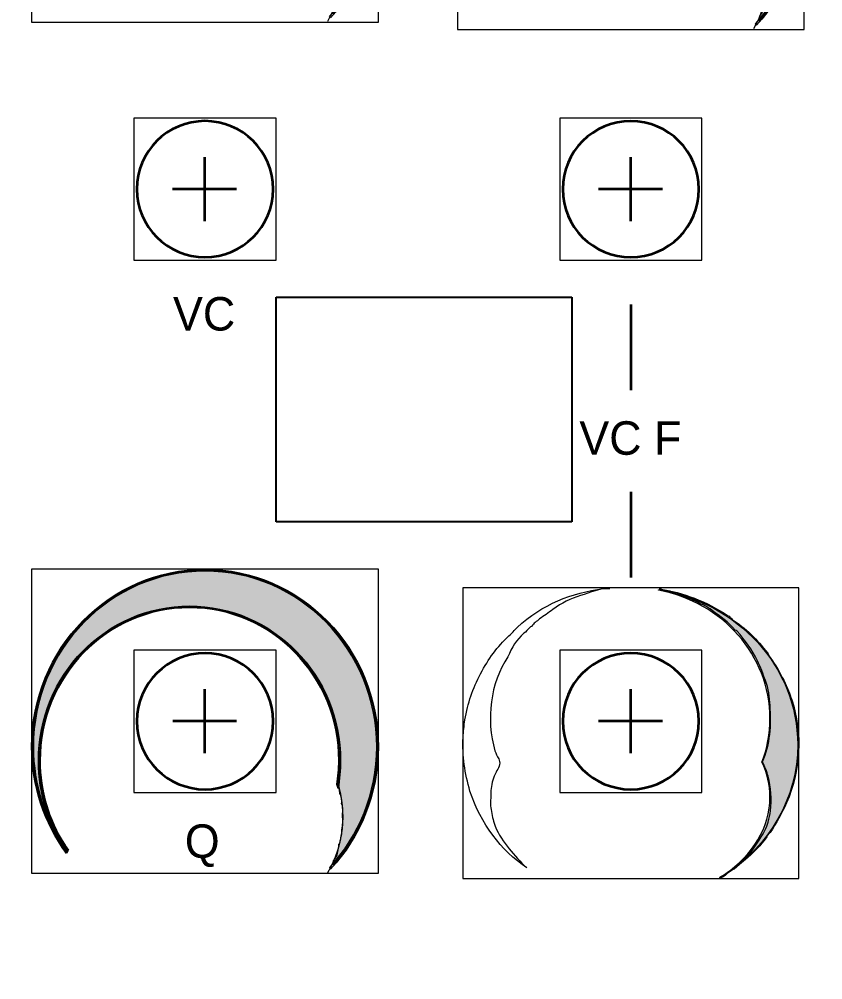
# Model space of a CAD drawing. Header units: inches. Extents: x 1 to 18, y -8 to 1.
# Drawn here: x 8.495 to 10.382, y -6.757 to -4.5 of the extents above; entities that cross this region are included whole.
import ezdxf

# ---------------------------------------------------------------- set-up
doc = ezdxf.new("R2010")
doc.units = ezdxf.units.IN
doc.header["$MEASUREMENT"] = 0
doc.layers.add('modules', color=7, linetype='Continuous')
picture_1 = doc.add_image_def('image1.png', size_in_pixel=(50, 38))

# ---------------------------------------------------------------- blocks, each defined once
blk = doc.blocks.new('block 116')
at = {"layer": 'modules', "lineweight": 0}
blk.add_open_spline([(10.2581, -7.5069), (10.2581, -7.5069), (8.6048, -7.5069), (8.6048, -7.5069), (8.5091, -7.5069), (8.4314, -7.4293), (8.4314, -7.3336), (8.4314, -7.3336), (8.4314, -1.6803), (8.4314, -1.6803), (8.4314, -1.5846), (8.5091, -1.5069), (8.6048, -1.5069), (8.6048, -1.5069), (10.2581, -1.5069), (10.2581, -1.5069), (10.3538, -1.5069), (10.4314, -1.5846), (10.4314, -1.6803), (10.4314, -1.6803), (10.4314, -7.3336), (10.4314, -7.3336), (10.4314, -7.4293), (10.3538, -7.5069), (10.2581, -7.5069)], degree=3, knots=[0, 0, 0, 0, 1, 1, 1, 2, 2, 2, 3, 3, 3, 4, 4, 4, 5, 5, 5, 6, 6, 6, 7, 7, 7, 8, 8, 8, 8], dxfattribs=at)
at = {"layer": 'modules', "color": 179, "lineweight": 35, "true_color": 0x231f20}
blk.add_open_spline([(10.2581, -7.5069), (10.2581, -7.5069), (8.6048, -7.5069), (8.6048, -7.5069), (8.5091, -7.5069), (8.4314, -7.4293), (8.4314, -7.3336), (8.4314, -7.3336), (8.4314, -1.6803), (8.4314, -1.6803), (8.4314, -1.5846), (8.5091, -1.5069), (8.6048, -1.5069), (8.6048, -1.5069), (10.2581, -1.5069), (10.2581, -1.5069), (10.3538, -1.5069), (10.4314, -1.5846), (10.4314, -1.6803), (10.4314, -1.6803), (10.4314, -7.3336), (10.4314, -7.3336), (10.4314, -7.4293), (10.3538, -7.5069), (10.2581, -7.5069)], degree=3, knots=[0, 0, 0, 0, 1, 1, 1, 2, 2, 2, 3, 3, 3, 4, 4, 4, 5, 5, 5, 6, 6, 6, 7, 7, 7, 8, 8, 8, 8], dxfattribs=at)
blk = doc.blocks.new('block 121')
at = {"layer": 'modules', "lineweight": 0}
blk.add_lwpolyline([(8.7645, -5.066), (9.0984, -5.066), (9.0984, -4.7322), (8.7645, -4.7322), (8.7645, -5.066)], dxfattribs=at)
at = {"layer": 'modules', "color": 179, "lineweight": 35, "true_color": 0x231f20}
for points in [[(8.9305, -4.8241), (8.9305, -4.9741)], [(9.0055, -4.8991), (8.8555, -4.8991)]]:
    blk.add_lwpolyline(points, dxfattribs=at)
blk.add_open_spline([(9.0914, -4.8991), (9.0914, -4.9875), (9.0198, -5.0591), (8.9314, -5.0591), (8.8431, -5.0591), (8.7714, -4.9875), (8.7714, -4.8991), (8.7714, -4.8107), (8.8431, -4.7391), (8.9314, -4.7391), (9.0198, -4.7391), (9.0914, -4.8107), (9.0914, -4.8991)], degree=3, knots=[0, 0, 0, 0, 1, 1, 1, 2, 2, 2, 3, 3, 3, 4, 4, 4, 4], dxfattribs=at)
blk = doc.blocks.new('block 122')
at = {"layer": 'modules', "lineweight": 0}
blk.add_lwpolyline([(8.7646, -6.3162), (9.0985, -6.3162), (9.0985, -5.9823), (8.7646, -5.9823), (8.7646, -6.3162)], dxfattribs=at)
at = {"layer": 'modules', "color": 179, "lineweight": 35, "true_color": 0x231f20}
for points in [[(8.9306, -6.0742), (8.9306, -6.2242)], [(9.0056, -6.1492), (8.8556, -6.1492)]]:
    blk.add_lwpolyline(points, dxfattribs=at)
blk.add_open_spline([(9.0915, -6.1492), (9.0915, -6.2376), (9.0199, -6.3092), (8.9315, -6.3092), (8.8432, -6.3092), (8.7715, -6.2376), (8.7715, -6.1492), (8.7715, -6.0609), (8.8432, -5.9892), (8.9315, -5.9892), (9.0199, -5.9892), (9.0915, -6.0609), (9.0915, -6.1492)], degree=3, knots=[0, 0, 0, 0, 1, 1, 1, 2, 2, 2, 3, 3, 3, 4, 4, 4, 4], dxfattribs=at)
blk = doc.blocks.new('block 128')
at = {"layer": 'modules', "lineweight": 0}
blk.add_lwpolyline([(9.7645, -5.0662), (10.0984, -5.0662), (10.0984, -4.7323), (9.7645, -4.7323), (9.7645, -5.0662)], dxfattribs=at)
at = {"layer": 'modules', "color": 179, "lineweight": 35, "true_color": 0x231f20}
for points in [[(9.9305, -4.8243), (9.9305, -4.9743)], [(10.0055, -4.8993), (9.8555, -4.8993)]]:
    blk.add_lwpolyline(points, dxfattribs=at)
blk.add_open_spline([(10.0914, -4.8993), (10.0914, -4.9876), (10.0198, -5.0593), (9.9314, -5.0593), (9.8431, -5.0593), (9.7714, -4.9876), (9.7714, -4.8993), (9.7714, -4.8109), (9.8431, -4.7393), (9.9314, -4.7393), (10.0198, -4.7393), (10.0914, -4.8109), (10.0914, -4.8993)], degree=3, knots=[0, 0, 0, 0, 1, 1, 1, 2, 2, 2, 3, 3, 3, 4, 4, 4, 4], dxfattribs=at)
blk = doc.blocks.new('block 129')
at = {"layer": 'modules', "lineweight": 0}
blk.add_lwpolyline([(9.7645, -6.3162), (10.0984, -6.3162), (10.0984, -5.9823), (9.7645, -5.9823), (9.7645, -6.3162)], dxfattribs=at)
at = {"layer": 'modules', "color": 179, "lineweight": 35, "true_color": 0x231f20}
for points in [[(9.9305, -6.0742), (9.9305, -6.2242)], [(10.0055, -6.1492), (9.8555, -6.1492)]]:
    blk.add_lwpolyline(points, dxfattribs=at)
blk.add_open_spline([(10.0914, -6.1492), (10.0914, -6.2376), (10.0198, -6.3092), (9.9314, -6.3092), (9.8431, -6.3092), (9.7714, -6.2376), (9.7714, -6.1492), (9.7714, -6.0609), (9.8431, -5.9892), (9.9314, -5.9892), (10.0198, -5.9892), (10.0914, -6.0609), (10.0914, -6.1492)], degree=3, knots=[0, 0, 0, 0, 1, 1, 1, 2, 2, 2, 3, 3, 3, 4, 4, 4, 4], dxfattribs=at)
blk = doc.blocks.new('block 133')
at = {"layer": 'modules', "color": 179, "lineweight": 35, "true_color": 0x231f20}
for points in [[(9.9314, -5.1704), (9.9314, -5.3715)], [(9.9314, -5.6102), (9.9314, -5.8114)]]:
    blk.add_lwpolyline(points, dxfattribs=at)
blk = doc.blocks.new('block 134')
at = {"layer": 'modules', "true_color": 0xffffff}
h = blk.add_hatch(color=7, dxfattribs=at)
h.dxf.hatch_style = 2
edge = h.paths.add_edge_path()
edge.add_spline(control_points=[(8.9314, -3.7922), (8.7068, -3.7922), (8.5241, -3.9793), (8.5241, -4.2093), (8.5241, -4.3011), (8.5529, -4.3879), (8.6059, -4.4597), (8.6066, -4.4583), (8.6074, -4.4569), (8.6083, -4.4557), (8.5565, -4.3849), (8.5283, -4.2996), (8.5283, -4.2093), (8.5283, -3.9818), (8.7092, -3.7967), (8.9314, -3.7967), (9.1537, -3.7967), (9.3345, -3.9818), (9.3345, -4.2093), (9.3345, -4.3191), (9.2923, -4.419), (9.2237, -4.493), (9.2246, -4.4942), (9.2255, -4.4954), (9.2263, -4.4967), (9.2959, -4.4218), (9.3387, -4.3206), (9.3387, -4.2093), (9.3387, -3.9793), (9.156, -3.7922), (8.9314, -3.7922)], knot_values=[0, 0, 0, 0, 0.013889, 0.013889, 0.013889, 0.027778, 0.027778, 0.027778, 0.041667, 0.041667, 0.041667, 0.055556, 0.055556, 0.055556, 0.069444, 0.069444, 0.069444, 0.083333, 0.083333, 0.083333, 0.097222, 0.097222, 0.097222, 0.111111, 0.111111, 0.111111, 0.125, 0.125, 0.125, 0.138889, 0.138889, 0.138889, 0.138889], degree=3, periodic=0)
edge.add_line((8.9314, -3.7922), (8.9314, -3.7922))
h = blk.add_hatch(color=7, dxfattribs=at)
h.dxf.hatch_style = 2
edge = h.paths.add_edge_path()
edge.add_spline(control_points=[(9.2491, -4.4303), (9.249, -4.4305), (9.249, -4.4308), (9.249, -4.4311), (9.2483, -4.4335), (9.2472, -4.4358), (9.246, -4.4381), (9.2462, -4.4428), (9.2454, -4.4474), (9.2439, -4.4518), (9.2437, -4.4571), (9.2425, -4.4624), (9.24, -4.4669), (9.2386, -4.4697), (9.2366, -4.4722), (9.2343, -4.4745), (9.234, -4.4752), (9.2338, -4.4759), (9.2335, -4.4766), (9.2331, -4.48), (9.2326, -4.4835), (9.2321, -4.487), (9.297, -4.4134), (9.3366, -4.3162), (9.3366, -4.2093), (9.3366, -3.9801), (9.1552, -3.7944), (8.9314, -3.7944), (8.7076, -3.7944), (8.5262, -3.9801), (8.5262, -4.2093), (8.5262, -4.3025), (8.5564, -4.3883), (8.607, -4.4575), (8.6078, -4.4563), (8.6085, -4.4551), (8.6094, -4.454), (8.5672, -4.3945), (8.5421, -4.3213), (8.5421, -4.242), (8.5421, -4.0423), (8.6999, -3.8807), (8.8948, -3.8807), (9.0899, -3.8807), (9.2477, -4.0423), (9.2477, -4.242), (9.2477, -4.2609), (9.246, -4.2794), (9.2431, -4.2975), (9.2447, -4.3008), (9.2457, -4.3045), (9.2462, -4.3082), (9.2474, -4.3117), (9.2478, -4.3155), (9.2478, -4.3192), (9.2498, -4.3226), (9.2511, -4.3264), (9.2518, -4.3304), (9.2518, -4.3304), (9.2518, -4.3304), (9.2518, -4.3305), (9.2522, -4.3324), (9.2524, -4.3344), (9.2524, -4.3365), (9.2524, -4.3365), (9.2524, -4.3365), (9.2524, -4.3365), (9.2525, -4.3386), (9.2523, -4.3406), (9.2521, -4.3426), (9.2555, -4.3501), (9.2562, -4.359), (9.2541, -4.367), (9.2544, -4.3696), (9.2545, -4.3722), (9.2543, -4.3748), (9.2543, -4.3749), (9.2544, -4.3749), (9.2544, -4.375), (9.2556, -4.3799), (9.2557, -4.3864), (9.2543, -4.3921), (9.2544, -4.3952), (9.254, -4.3982), (9.2534, -4.4012), (9.2532, -4.4022), (9.2528, -4.4032), (9.2524, -4.4042), (9.2527, -4.4058), (9.2529, -4.4075), (9.253, -4.4091), (9.2531, -4.4128), (9.2523, -4.4166), (9.2509, -4.4203), (9.2507, -4.4237), (9.2501, -4.4271), (9.2491, -4.4303)], knot_values=[0, 0, 0, 0, 0.013889, 0.013889, 0.013889, 0.027778, 0.027778, 0.027778, 0.041667, 0.041667, 0.041667, 0.055556, 0.055556, 0.055556, 0.069444, 0.069444, 0.069444, 0.083333, 0.083333, 0.083333, 0.097222, 0.097222, 0.097222, 0.111111, 0.111111, 0.111111, 0.125, 0.125, 0.125, 0.138889, 0.138889, 0.138889, 0.152778, 0.152778, 0.152778, 0.166667, 0.166667, 0.166667, 0.180556, 0.180556, 0.180556, 0.194444, 0.194444, 0.194444, 0.208333, 0.208333, 0.208333, 0.222222, 0.222222, 0.222222, 0.236111, 0.236111, 0.236111, 0.25, 0.25, 0.25, 0.263889, 0.263889, 0.263889, 0.277778, 0.277778, 0.277778, 0.291667, 0.291667, 0.291667, 0.305556, 0.305556, 0.305556, 0.319444, 0.319444, 0.319444, 0.333333, 0.333333, 0.333333, 0.347222, 0.347222, 0.347222, 0.361111, 0.361111, 0.361111, 0.375, 0.375, 0.375, 0.388889, 0.388889, 0.388889, 0.402778, 0.402778, 0.402778, 0.416667, 0.416667, 0.416667, 0.430556, 0.430556, 0.430556, 0.444444, 0.444444, 0.444444, 0.444444], degree=3, periodic=0)
edge.add_line((9.2491, -4.4303), (9.2491, -4.4303))
h = blk.add_hatch(color=7, dxfattribs=at)
h.dxf.hatch_style = 2
edge = h.paths.add_edge_path()
edge.add_spline(control_points=[(9.2409, -4.2981), (9.2422, -4.3008), (9.2432, -4.3036), (9.2438, -4.3065), (9.2475, -4.2855), (9.2497, -4.264), (9.2497, -4.242), (9.2497, -4.0415), (9.0905, -3.8784), (8.8948, -3.8784), (8.6992, -3.8784), (8.54, -4.0415), (8.54, -4.242), (8.54, -4.321), (8.5648, -4.3943), (8.6069, -4.454), (8.6057, -4.4504), (8.6046, -4.4467), (8.6037, -4.4429), (8.6033, -4.4421), (8.6032, -4.4413), (8.6029, -4.4405), (8.5658, -4.3836), (8.5442, -4.3153), (8.5442, -4.242), (8.5442, -4.044), (8.7015, -3.8829), (8.8948, -3.8829), (9.0882, -3.8829), (9.2455, -4.044), (9.2455, -4.242), (9.2455, -4.2611), (9.2438, -4.2798), (9.2409, -4.2981)], knot_values=[0, 0, 0, 0, 0.013889, 0.013889, 0.013889, 0.027778, 0.027778, 0.027778, 0.041667, 0.041667, 0.041667, 0.055556, 0.055556, 0.055556, 0.069444, 0.069444, 0.069444, 0.083333, 0.083333, 0.083333, 0.097222, 0.097222, 0.097222, 0.111111, 0.111111, 0.111111, 0.125, 0.125, 0.125, 0.138889, 0.138889, 0.138889, 0.152778, 0.152778, 0.152778, 0.152778], degree=3, periodic=0)
edge.add_line((9.2409, -4.2981), (9.2409, -4.2981))
h = blk.add_hatch(color=7, dxfattribs=at)
h.dxf.hatch_style = 2
edge = h.paths.add_edge_path()
edge.add_spline(control_points=[(9.2411, -4.2986), (9.2424, -4.3013), (9.2434, -4.3042), (9.2439, -4.3072), (9.2477, -4.286), (9.2498, -4.2642), (9.2498, -4.242), (9.2498, -4.0415), (9.0906, -3.8784), (8.8949, -3.8784), (8.6992, -3.8784), (8.54, -4.0415), (8.54, -4.242), (8.54, -4.3218), (8.5653, -4.3957), (8.6082, -4.4558), (8.609, -4.4545), (8.6099, -4.4534), (8.611, -4.4523), (8.569, -4.3932), (8.5442, -4.3205), (8.5442, -4.242), (8.5442, -4.044), (8.7015, -3.8829), (8.8949, -3.8829), (9.0883, -3.8829), (9.2456, -4.044), (9.2456, -4.242), (9.2456, -4.2612), (9.244, -4.2801), (9.2411, -4.2986)], knot_values=[0, 0, 0, 0, 0.013889, 0.013889, 0.013889, 0.027778, 0.027778, 0.027778, 0.041667, 0.041667, 0.041667, 0.055556, 0.055556, 0.055556, 0.069444, 0.069444, 0.069444, 0.083333, 0.083333, 0.083333, 0.097222, 0.097222, 0.097222, 0.111111, 0.111111, 0.111111, 0.125, 0.125, 0.125, 0.138889, 0.138889, 0.138889, 0.138889], degree=3, periodic=0)
edge.add_line((9.2411, -4.2986), (9.2411, -4.2986))
at = {"layer": 'modules', "lineweight": 0}
blk.add_lwpolyline([(8.5241, -4.5066), (9.3387, -4.5066), (9.3387, -3.7922), (8.5241, -3.7922), (8.5241, -4.5066)], dxfattribs=at)
for points, knots in [([(8.9314, -3.7922), (8.7068, -3.7922), (8.5241, -3.9793), (8.5241, -4.2093), (8.5241, -4.3011), (8.5529, -4.3879), (8.6059, -4.4597), (8.6066, -4.4583), (8.6074, -4.4569), (8.6083, -4.4557), (8.5565, -4.3849), (8.5283, -4.2996), (8.5283, -4.2093), (8.5283, -3.9818), (8.7092, -3.7967), (8.9314, -3.7967), (9.1537, -3.7967), (9.3345, -3.9818), (9.3345, -4.2093), (9.3345, -4.3191), (9.2923, -4.419), (9.2237, -4.493), (9.2246, -4.4942), (9.2255, -4.4954), (9.2263, -4.4967), (9.2959, -4.4218), (9.3387, -4.3206), (9.3387, -4.2093), (9.3387, -3.9793), (9.156, -3.7922), (8.9314, -3.7922)], [0, 0, 0, 0, 1, 1, 1, 2, 2, 2, 3, 3, 3, 4, 4, 4, 5, 5, 5, 6, 6, 6, 7, 7, 7, 8, 8, 8, 9, 9, 9, 10, 10, 10, 10]), ([(9.2491, -4.4303), (9.249, -4.4305), (9.249, -4.4308), (9.249, -4.4311), (9.2483, -4.4335), (9.2472, -4.4358), (9.246, -4.4381), (9.2462, -4.4428), (9.2454, -4.4474), (9.2439, -4.4518), (9.2437, -4.4571), (9.2425, -4.4624), (9.24, -4.4669), (9.2386, -4.4697), (9.2366, -4.4722), (9.2343, -4.4745), (9.234, -4.4752), (9.2338, -4.4759), (9.2335, -4.4766), (9.2331, -4.48), (9.2326, -4.4835), (9.2321, -4.487), (9.297, -4.4134), (9.3366, -4.3162), (9.3366, -4.2093), (9.3366, -3.9801), (9.1552, -3.7944), (8.9314, -3.7944), (8.7076, -3.7944), (8.5262, -3.9801), (8.5262, -4.2093), (8.5262, -4.3025), (8.5564, -4.3883), (8.607, -4.4575), (8.6078, -4.4563), (8.6085, -4.4551), (8.6094, -4.454), (8.5672, -4.3945), (8.5421, -4.3213), (8.5421, -4.242), (8.5421, -4.0423), (8.6999, -3.8807), (8.8948, -3.8807), (9.0899, -3.8807), (9.2477, -4.0423), (9.2477, -4.242), (9.2477, -4.2609), (9.246, -4.2794), (9.2431, -4.2975), (9.2447, -4.3008), (9.2457, -4.3045), (9.2462, -4.3082), (9.2474, -4.3117), (9.2478, -4.3155), (9.2478, -4.3192), (9.2498, -4.3226), (9.2511, -4.3264), (9.2518, -4.3304), (9.2518, -4.3304), (9.2518, -4.3304), (9.2518, -4.3305), (9.2522, -4.3324), (9.2524, -4.3344), (9.2524, -4.3365), (9.2524, -4.3365), (9.2524, -4.3365), (9.2524, -4.3365), (9.2525, -4.3386), (9.2523, -4.3406), (9.2521, -4.3426), (9.2555, -4.3501), (9.2562, -4.359), (9.2541, -4.367), (9.2544, -4.3696), (9.2545, -4.3722), (9.2543, -4.3748), (9.2543, -4.3749), (9.2544, -4.3749), (9.2544, -4.375), (9.2556, -4.3799), (9.2557, -4.3864), (9.2543, -4.3921), (9.2544, -4.3952), (9.254, -4.3982), (9.2534, -4.4012), (9.2532, -4.4022), (9.2528, -4.4032), (9.2524, -4.4042), (9.2527, -4.4058), (9.2529, -4.4075), (9.253, -4.4091), (9.2531, -4.4128), (9.2523, -4.4166), (9.2509, -4.4203), (9.2507, -4.4237), (9.2501, -4.4271), (9.2491, -4.4303)], [0, 0, 0, 0, 1, 1, 1, 2, 2, 2, 3, 3, 3, 4, 4, 4, 5, 5, 5, 6, 6, 6, 7, 7, 7, 8, 8, 8, 9, 9, 9, 10, 10, 10, 11, 11, 11, 12, 12, 12, 13, 13, 13, 14, 14, 14, 15, 15, 15, 16, 16, 16, 17, 17, 17, 18, 18, 18, 19, 19, 19, 20, 20, 20, 21, 21, 21, 22, 22, 22, 23, 23, 23, 24, 24, 24, 25, 25, 25, 26, 26, 26, 27, 27, 27, 28, 28, 28, 29, 29, 29, 30, 30, 30, 31, 31, 31, 32, 32, 32, 32]), ([(9.2409, -4.2981), (9.2422, -4.3008), (9.2432, -4.3036), (9.2438, -4.3065), (9.2475, -4.2855), (9.2497, -4.264), (9.2497, -4.242), (9.2497, -4.0415), (9.0905, -3.8784), (8.8948, -3.8784), (8.6992, -3.8784), (8.54, -4.0415), (8.54, -4.242), (8.54, -4.321), (8.5648, -4.3943), (8.6069, -4.454), (8.6057, -4.4504), (8.6046, -4.4467), (8.6037, -4.4429), (8.6033, -4.4421), (8.6032, -4.4413), (8.6029, -4.4405), (8.5658, -4.3836), (8.5442, -4.3153), (8.5442, -4.242), (8.5442, -4.044), (8.7015, -3.8829), (8.8948, -3.8829), (9.0882, -3.8829), (9.2455, -4.044), (9.2455, -4.242), (9.2455, -4.2611), (9.2438, -4.2798), (9.2409, -4.2981)], [0, 0, 0, 0, 1, 1, 1, 2, 2, 2, 3, 3, 3, 4, 4, 4, 5, 5, 5, 6, 6, 6, 7, 7, 7, 8, 8, 8, 9, 9, 9, 10, 10, 10, 11, 11, 11, 11]), ([(9.2411, -4.2986), (9.2424, -4.3013), (9.2434, -4.3042), (9.2439, -4.3072), (9.2477, -4.286), (9.2498, -4.2642), (9.2498, -4.242), (9.2498, -4.0415), (9.0906, -3.8784), (8.8949, -3.8784), (8.6992, -3.8784), (8.54, -4.0415), (8.54, -4.242), (8.54, -4.3218), (8.5653, -4.3957), (8.6082, -4.4558), (8.609, -4.4545), (8.6099, -4.4534), (8.611, -4.4523), (8.569, -4.3932), (8.5442, -4.3205), (8.5442, -4.242), (8.5442, -4.044), (8.7015, -3.8829), (8.8949, -3.8829), (9.0883, -3.8829), (9.2456, -4.044), (9.2456, -4.242), (9.2456, -4.2612), (9.244, -4.2801), (9.2411, -4.2986)], [0, 0, 0, 0, 1, 1, 1, 2, 2, 2, 3, 3, 3, 4, 4, 4, 5, 5, 5, 6, 6, 6, 7, 7, 7, 8, 8, 8, 9, 9, 9, 10, 10, 10, 10])]:
    blk.add_open_spline(points, degree=3, knots=knots, dxfattribs=at)
at = {"layer": 'modules', "color": 7, "lineweight": 9, "true_color": 0xffffff}
blk.add_open_spline([(9.2199, -4.5044), (9.2571, -4.4413), (9.2655, -4.3648), (9.2433, -4.2942)], degree=3, dxfattribs=at)
blk = doc.blocks.new('block 135')
at = {"layer": 'modules', "true_color": 0xffffff}
h = blk.add_hatch(color=7, dxfattribs=at)
h.dxf.hatch_style = 2
edge = h.paths.add_edge_path()
edge.add_spline(control_points=[(9.9315, -3.8098), (9.707, -3.8098), (9.5243, -3.9969), (9.5243, -4.2268), (9.5243, -4.3187), (9.553, -4.4055), (9.606, -4.4772), (9.6067, -4.4758), (9.6075, -4.4745), (9.6084, -4.4732), (9.5566, -4.4025), (9.5285, -4.3171), (9.5285, -4.2268), (9.5285, -3.9993), (9.7093, -3.8142), (9.9315, -3.8142), (10.1538, -3.8142), (10.3346, -3.9993), (10.3346, -4.2268), (10.3346, -4.3367), (10.2925, -4.4366), (10.2238, -4.5106), (10.2248, -4.5117), (10.2256, -4.513), (10.2264, -4.5142), (10.296, -4.4394), (10.3388, -4.3381), (10.3388, -4.2268), (10.3388, -3.9969), (10.1561, -3.8098), (9.9315, -3.8098)], knot_values=[0, 0, 0, 0, 0.013889, 0.013889, 0.013889, 0.027778, 0.027778, 0.027778, 0.041667, 0.041667, 0.041667, 0.055556, 0.055556, 0.055556, 0.069444, 0.069444, 0.069444, 0.083333, 0.083333, 0.083333, 0.097222, 0.097222, 0.097222, 0.111111, 0.111111, 0.111111, 0.125, 0.125, 0.125, 0.138889, 0.138889, 0.138889, 0.138889], degree=3, periodic=0)
edge.add_line((9.9315, -3.8098), (9.9315, -3.8098))
h = blk.add_hatch(color=7, dxfattribs=at)
h.dxf.hatch_style = 2
edge = h.paths.add_edge_path()
edge.add_spline(control_points=[(10.2492, -4.4478), (10.2491, -4.4481), (10.2491, -4.4484), (10.2491, -4.4486), (10.2484, -4.451), (10.2474, -4.4534), (10.2461, -4.4556), (10.2463, -4.4603), (10.2455, -4.465), (10.244, -4.4693), (10.2438, -4.4746), (10.2426, -4.48), (10.2402, -4.4845), (10.2387, -4.4872), (10.2367, -4.4898), (10.2344, -4.492), (10.2342, -4.4927), (10.2339, -4.4934), (10.2336, -4.4941), (10.2332, -4.4976), (10.2328, -4.501), (10.2323, -4.5045), (10.2971, -4.431), (10.3367, -4.3337), (10.3367, -4.2268), (10.3367, -3.9976), (10.1553, -3.812), (9.9315, -3.812), (9.7077, -3.812), (9.5264, -3.9976), (9.5264, -4.2268), (9.5264, -4.32), (9.5565, -4.4059), (9.6072, -4.4751), (9.6079, -4.4739), (9.6087, -4.4727), (9.6096, -4.4716), (9.5673, -4.412), (9.5422, -4.3388), (9.5422, -4.2595), (9.5422, -4.0599), (9.7001, -3.8982), (9.8949, -3.8982), (10.09, -3.8982), (10.2479, -4.0599), (10.2479, -4.2595), (10.2479, -4.2784), (10.2461, -4.2969), (10.2432, -4.315), (10.2448, -4.3184), (10.2458, -4.322), (10.2463, -4.3258), (10.2475, -4.3293), (10.2479, -4.333), (10.2479, -4.3367), (10.2499, -4.3401), (10.2512, -4.344), (10.252, -4.348), (10.252, -4.348), (10.252, -4.348), (10.252, -4.348), (10.2523, -4.35), (10.2525, -4.352), (10.2526, -4.354), (10.2526, -4.354), (10.2526, -4.3541), (10.2526, -4.3541), (10.2526, -4.3561), (10.2525, -4.3581), (10.2522, -4.3601), (10.2556, -4.3676), (10.2563, -4.3765), (10.2542, -4.3846), (10.2546, -4.3872), (10.2546, -4.3898), (10.2544, -4.3924), (10.2545, -4.3924), (10.2545, -4.3925), (10.2545, -4.3926), (10.2558, -4.3974), (10.2559, -4.404), (10.2545, -4.4096), (10.2545, -4.4127), (10.2542, -4.4158), (10.2535, -4.4187), (10.2533, -4.4198), (10.2529, -4.4208), (10.2526, -4.4218), (10.2528, -4.4234), (10.253, -4.425), (10.2531, -4.4266), (10.2533, -4.4303), (10.2524, -4.4342), (10.251, -4.4379), (10.2509, -4.4413), (10.2503, -4.4446), (10.2492, -4.4478)], knot_values=[0, 0, 0, 0, 0.013889, 0.013889, 0.013889, 0.027778, 0.027778, 0.027778, 0.041667, 0.041667, 0.041667, 0.055556, 0.055556, 0.055556, 0.069444, 0.069444, 0.069444, 0.083333, 0.083333, 0.083333, 0.097222, 0.097222, 0.097222, 0.111111, 0.111111, 0.111111, 0.125, 0.125, 0.125, 0.138889, 0.138889, 0.138889, 0.152778, 0.152778, 0.152778, 0.166667, 0.166667, 0.166667, 0.180556, 0.180556, 0.180556, 0.194444, 0.194444, 0.194444, 0.208333, 0.208333, 0.208333, 0.222222, 0.222222, 0.222222, 0.236111, 0.236111, 0.236111, 0.25, 0.25, 0.25, 0.263889, 0.263889, 0.263889, 0.277778, 0.277778, 0.277778, 0.291667, 0.291667, 0.291667, 0.305556, 0.305556, 0.305556, 0.319444, 0.319444, 0.319444, 0.333333, 0.333333, 0.333333, 0.347222, 0.347222, 0.347222, 0.361111, 0.361111, 0.361111, 0.375, 0.375, 0.375, 0.388889, 0.388889, 0.388889, 0.402778, 0.402778, 0.402778, 0.416667, 0.416667, 0.416667, 0.430556, 0.430556, 0.430556, 0.444444, 0.444444, 0.444444, 0.444444], degree=3, periodic=0)
edge.add_line((10.2492, -4.4478), (10.2492, -4.4478))
h = blk.add_hatch(color=7, dxfattribs=at)
h.dxf.hatch_style = 2
edge = h.paths.add_edge_path()
edge.add_spline(control_points=[(10.241, -4.3157), (10.2423, -4.3183), (10.2433, -4.3211), (10.2439, -4.324), (10.2476, -4.3031), (10.2498, -4.2815), (10.2498, -4.2595), (10.2498, -4.059), (10.0906, -3.896), (9.895, -3.896), (9.6993, -3.896), (9.5401, -4.059), (9.5401, -4.2595), (9.5401, -4.3386), (9.5649, -4.4118), (9.607, -4.4715), (9.6058, -4.4679), (9.6047, -4.4642), (9.6038, -4.4604), (9.6035, -4.4597), (9.6033, -4.4589), (9.603, -4.4581), (9.566, -4.4012), (9.5443, -4.3329), (9.5443, -4.2595), (9.5443, -4.0615), (9.7016, -3.9004), (9.895, -3.9004), (10.0883, -3.9004), (10.2456, -4.0615), (10.2456, -4.2595), (10.2456, -4.2786), (10.2439, -4.2974), (10.241, -4.3157)], knot_values=[0, 0, 0, 0, 0.013889, 0.013889, 0.013889, 0.027778, 0.027778, 0.027778, 0.041667, 0.041667, 0.041667, 0.055556, 0.055556, 0.055556, 0.069444, 0.069444, 0.069444, 0.083333, 0.083333, 0.083333, 0.097222, 0.097222, 0.097222, 0.111111, 0.111111, 0.111111, 0.125, 0.125, 0.125, 0.138889, 0.138889, 0.138889, 0.152778, 0.152778, 0.152778, 0.152778], degree=3, periodic=0)
edge.add_line((10.241, -4.3157), (10.241, -4.3157))
h = blk.add_hatch(color=7, dxfattribs=at)
h.dxf.hatch_style = 2
edge = h.paths.add_edge_path()
edge.add_spline(control_points=[(10.2412, -4.3161), (10.2425, -4.3189), (10.2435, -4.3217), (10.244, -4.3248), (10.2478, -4.3036), (10.25, -4.2818), (10.25, -4.2595), (10.25, -4.059), (10.0907, -3.896), (9.895, -3.896), (9.6993, -3.896), (9.5401, -4.059), (9.5401, -4.2595), (9.5401, -4.3394), (9.5655, -4.4133), (9.6083, -4.4733), (9.6091, -4.4721), (9.6101, -4.4709), (9.6111, -4.4699), (9.5691, -4.4107), (9.5443, -4.338), (9.5443, -4.2595), (9.5443, -4.0615), (9.7016, -3.9004), (9.895, -3.9004), (10.0884, -3.9004), (10.2458, -4.0615), (10.2458, -4.2595), (10.2458, -4.2788), (10.2441, -4.2977), (10.2412, -4.3161)], knot_values=[0, 0, 0, 0, 0.013889, 0.013889, 0.013889, 0.027778, 0.027778, 0.027778, 0.041667, 0.041667, 0.041667, 0.055556, 0.055556, 0.055556, 0.069444, 0.069444, 0.069444, 0.083333, 0.083333, 0.083333, 0.097222, 0.097222, 0.097222, 0.111111, 0.111111, 0.111111, 0.125, 0.125, 0.125, 0.138889, 0.138889, 0.138889, 0.138889], degree=3, periodic=0)
edge.add_line((10.2412, -4.3161), (10.2412, -4.3161))
at = {"layer": 'modules', "lineweight": 0}
blk.add_lwpolyline([(9.5242, -4.5242), (10.3388, -4.5242), (10.3388, -3.8098), (9.5242, -3.8098), (9.5242, -4.5242)], dxfattribs=at)
for points, knots in [([(9.9315, -3.8098), (9.707, -3.8098), (9.5243, -3.9969), (9.5243, -4.2268), (9.5243, -4.3187), (9.553, -4.4055), (9.606, -4.4772), (9.6067, -4.4758), (9.6075, -4.4745), (9.6084, -4.4732), (9.5566, -4.4025), (9.5285, -4.3171), (9.5285, -4.2268), (9.5285, -3.9993), (9.7093, -3.8142), (9.9315, -3.8142), (10.1538, -3.8142), (10.3346, -3.9993), (10.3346, -4.2268), (10.3346, -4.3367), (10.2925, -4.4366), (10.2238, -4.5106), (10.2248, -4.5117), (10.2256, -4.513), (10.2264, -4.5142), (10.296, -4.4394), (10.3388, -4.3381), (10.3388, -4.2268), (10.3388, -3.9969), (10.1561, -3.8098), (9.9315, -3.8098)], [0, 0, 0, 0, 1, 1, 1, 2, 2, 2, 3, 3, 3, 4, 4, 4, 5, 5, 5, 6, 6, 6, 7, 7, 7, 8, 8, 8, 9, 9, 9, 10, 10, 10, 10]), ([(10.2492, -4.4478), (10.2491, -4.4481), (10.2491, -4.4484), (10.2491, -4.4486), (10.2484, -4.451), (10.2474, -4.4534), (10.2461, -4.4556), (10.2463, -4.4603), (10.2455, -4.465), (10.244, -4.4693), (10.2438, -4.4746), (10.2426, -4.48), (10.2402, -4.4845), (10.2387, -4.4872), (10.2367, -4.4898), (10.2344, -4.492), (10.2342, -4.4927), (10.2339, -4.4934), (10.2336, -4.4941), (10.2332, -4.4976), (10.2328, -4.501), (10.2323, -4.5045), (10.2971, -4.431), (10.3367, -4.3337), (10.3367, -4.2268), (10.3367, -3.9976), (10.1553, -3.812), (9.9315, -3.812), (9.7077, -3.812), (9.5264, -3.9976), (9.5264, -4.2268), (9.5264, -4.32), (9.5565, -4.4059), (9.6072, -4.4751), (9.6079, -4.4739), (9.6087, -4.4727), (9.6096, -4.4716), (9.5673, -4.412), (9.5422, -4.3388), (9.5422, -4.2595), (9.5422, -4.0599), (9.7001, -3.8982), (9.8949, -3.8982), (10.09, -3.8982), (10.2479, -4.0599), (10.2479, -4.2595), (10.2479, -4.2784), (10.2461, -4.2969), (10.2432, -4.315), (10.2448, -4.3184), (10.2458, -4.322), (10.2463, -4.3258), (10.2475, -4.3293), (10.2479, -4.333), (10.2479, -4.3367), (10.2499, -4.3401), (10.2512, -4.344), (10.252, -4.348), (10.252, -4.348), (10.252, -4.348), (10.252, -4.348), (10.2523, -4.35), (10.2525, -4.352), (10.2526, -4.354), (10.2526, -4.354), (10.2526, -4.3541), (10.2526, -4.3541), (10.2526, -4.3561), (10.2525, -4.3581), (10.2522, -4.3601), (10.2556, -4.3676), (10.2563, -4.3765), (10.2542, -4.3846), (10.2546, -4.3872), (10.2546, -4.3898), (10.2544, -4.3924), (10.2545, -4.3924), (10.2545, -4.3925), (10.2545, -4.3926), (10.2558, -4.3974), (10.2559, -4.404), (10.2545, -4.4096), (10.2545, -4.4127), (10.2542, -4.4158), (10.2535, -4.4187), (10.2533, -4.4198), (10.2529, -4.4208), (10.2526, -4.4218), (10.2528, -4.4234), (10.253, -4.425), (10.2531, -4.4266), (10.2533, -4.4303), (10.2524, -4.4342), (10.251, -4.4379), (10.2509, -4.4413), (10.2503, -4.4446), (10.2492, -4.4478)], [0, 0, 0, 0, 1, 1, 1, 2, 2, 2, 3, 3, 3, 4, 4, 4, 5, 5, 5, 6, 6, 6, 7, 7, 7, 8, 8, 8, 9, 9, 9, 10, 10, 10, 11, 11, 11, 12, 12, 12, 13, 13, 13, 14, 14, 14, 15, 15, 15, 16, 16, 16, 17, 17, 17, 18, 18, 18, 19, 19, 19, 20, 20, 20, 21, 21, 21, 22, 22, 22, 23, 23, 23, 24, 24, 24, 25, 25, 25, 26, 26, 26, 27, 27, 27, 28, 28, 28, 29, 29, 29, 30, 30, 30, 31, 31, 31, 32, 32, 32, 32]), ([(10.241, -4.3157), (10.2423, -4.3183), (10.2433, -4.3211), (10.2439, -4.324), (10.2476, -4.3031), (10.2498, -4.2815), (10.2498, -4.2595), (10.2498, -4.059), (10.0906, -3.896), (9.895, -3.896), (9.6993, -3.896), (9.5401, -4.059), (9.5401, -4.2595), (9.5401, -4.3386), (9.5649, -4.4118), (9.607, -4.4715), (9.6058, -4.4679), (9.6047, -4.4642), (9.6038, -4.4604), (9.6035, -4.4597), (9.6033, -4.4589), (9.603, -4.4581), (9.566, -4.4012), (9.5443, -4.3329), (9.5443, -4.2595), (9.5443, -4.0615), (9.7016, -3.9004), (9.895, -3.9004), (10.0883, -3.9004), (10.2456, -4.0615), (10.2456, -4.2595), (10.2456, -4.2786), (10.2439, -4.2974), (10.241, -4.3157)], [0, 0, 0, 0, 1, 1, 1, 2, 2, 2, 3, 3, 3, 4, 4, 4, 5, 5, 5, 6, 6, 6, 7, 7, 7, 8, 8, 8, 9, 9, 9, 10, 10, 10, 11, 11, 11, 11]), ([(10.2412, -4.3161), (10.2425, -4.3189), (10.2435, -4.3217), (10.244, -4.3248), (10.2478, -4.3036), (10.25, -4.2818), (10.25, -4.2595), (10.25, -4.059), (10.0907, -3.896), (9.895, -3.896), (9.6993, -3.896), (9.5401, -4.059), (9.5401, -4.2595), (9.5401, -4.3394), (9.5655, -4.4133), (9.6083, -4.4733), (9.6091, -4.4721), (9.6101, -4.4709), (9.6111, -4.4699), (9.5691, -4.4107), (9.5443, -4.338), (9.5443, -4.2595), (9.5443, -4.0615), (9.7016, -3.9004), (9.895, -3.9004), (10.0884, -3.9004), (10.2458, -4.0615), (10.2458, -4.2595), (10.2458, -4.2788), (10.2441, -4.2977), (10.2412, -4.3161)], [0, 0, 0, 0, 1, 1, 1, 2, 2, 2, 3, 3, 3, 4, 4, 4, 5, 5, 5, 6, 6, 6, 7, 7, 7, 8, 8, 8, 9, 9, 9, 10, 10, 10, 10])]:
    blk.add_open_spline(points, degree=3, knots=knots, dxfattribs=at)
at = {"layer": 'modules', "color": 7, "lineweight": 9, "true_color": 0xffffff}
blk.add_open_spline([(10.22, -4.5219), (10.2572, -4.4588), (10.2657, -4.3823), (10.2434, -4.3118)], degree=3, dxfattribs=at)
blk = doc.blocks.new('block 136')
at = {"layer": 'modules', "true_color": 0xffffff}
h = blk.add_hatch(color=7, dxfattribs=at)
h.dxf.hatch_style = 2
edge = h.paths.add_edge_path()
edge.add_spline(control_points=[(8.9315, -5.792), (8.707, -5.792), (8.5243, -5.9791), (8.5243, -6.2091), (8.5243, -6.3009), (8.553, -6.3877), (8.606, -6.4595), (8.6067, -6.4581), (8.6075, -6.4567), (8.6084, -6.4555), (8.5566, -6.3847), (8.5285, -6.2994), (8.5285, -6.2091), (8.5285, -5.9816), (8.7093, -5.7965), (8.9315, -5.7965), (9.1538, -5.7965), (9.3346, -5.9816), (9.3346, -6.2091), (9.3346, -6.3189), (9.2925, -6.4189), (9.2238, -6.4928), (9.2248, -6.494), (9.2256, -6.4952), (9.2264, -6.4965), (9.296, -6.4216), (9.3388, -6.3204), (9.3388, -6.2091), (9.3388, -5.9791), (9.1561, -5.792), (8.9315, -5.792)], knot_values=[0, 0, 0, 0, 0.013889, 0.013889, 0.013889, 0.027778, 0.027778, 0.027778, 0.041667, 0.041667, 0.041667, 0.055556, 0.055556, 0.055556, 0.069444, 0.069444, 0.069444, 0.083333, 0.083333, 0.083333, 0.097222, 0.097222, 0.097222, 0.111111, 0.111111, 0.111111, 0.125, 0.125, 0.125, 0.138889, 0.138889, 0.138889, 0.138889], degree=3, periodic=0)
edge.add_line((8.9315, -5.792), (8.9315, -5.792))
h = blk.add_hatch(color=7, dxfattribs=at)
h.dxf.hatch_style = 2
edge = h.paths.add_edge_path()
edge.add_spline(control_points=[(9.2492, -6.4301), (9.2491, -6.4303), (9.2491, -6.4306), (9.2491, -6.4309), (9.2484, -6.4333), (9.2474, -6.4356), (9.2461, -6.4379), (9.2463, -6.4426), (9.2455, -6.4472), (9.244, -6.4516), (9.2438, -6.4569), (9.2426, -6.4622), (9.2402, -6.4667), (9.2387, -6.4695), (9.2367, -6.4721), (9.2344, -6.4743), (9.2342, -6.475), (9.2339, -6.4757), (9.2336, -6.4764), (9.2332, -6.4799), (9.2328, -6.4833), (9.2323, -6.4868), (9.2971, -6.4132), (9.3367, -6.316), (9.3367, -6.2091), (9.3367, -5.9799), (9.1553, -5.7943), (8.9315, -5.7943), (8.7077, -5.7943), (8.5264, -5.9799), (8.5264, -6.2091), (8.5264, -6.3023), (8.5565, -6.3881), (8.6072, -6.4574), (8.6079, -6.4561), (8.6087, -6.4549), (8.6096, -6.4538), (8.5673, -6.3943), (8.5422, -6.3211), (8.5422, -6.2418), (8.5422, -6.0421), (8.7001, -5.8805), (8.8949, -5.8805), (9.09, -5.8805), (9.2479, -6.0421), (9.2479, -6.2418), (9.2479, -6.2607), (9.2461, -6.2792), (9.2432, -6.2973), (9.2448, -6.3006), (9.2458, -6.3043), (9.2463, -6.308), (9.2475, -6.3115), (9.2479, -6.3153), (9.2479, -6.319), (9.2499, -6.3224), (9.2512, -6.3262), (9.2519, -6.3302), (9.2519, -6.3302), (9.252, -6.3302), (9.252, -6.3303), (9.2523, -6.3322), (9.2525, -6.3342), (9.2525, -6.3363), (9.2525, -6.3363), (9.2525, -6.3363), (9.2525, -6.3363), (9.2526, -6.3384), (9.2525, -6.3404), (9.2522, -6.3424), (9.2556, -6.3499), (9.2563, -6.3588), (9.2542, -6.3669), (9.2545, -6.3694), (9.2546, -6.372), (9.2544, -6.3746), (9.2544, -6.3747), (9.2545, -6.3748), (9.2545, -6.3748), (9.2558, -6.3797), (9.2558, -6.3862), (9.2545, -6.3919), (9.2545, -6.395), (9.2541, -6.3981), (9.2535, -6.401), (9.2533, -6.402), (9.2529, -6.403), (9.2525, -6.404), (9.2528, -6.4057), (9.253, -6.4073), (9.2531, -6.4089), (9.2532, -6.4126), (9.2524, -6.4164), (9.251, -6.4201), (9.2509, -6.4235), (9.2502, -6.4269), (9.2492, -6.4301)], knot_values=[0, 0, 0, 0, 0.013889, 0.013889, 0.013889, 0.027778, 0.027778, 0.027778, 0.041667, 0.041667, 0.041667, 0.055556, 0.055556, 0.055556, 0.069444, 0.069444, 0.069444, 0.083333, 0.083333, 0.083333, 0.097222, 0.097222, 0.097222, 0.111111, 0.111111, 0.111111, 0.125, 0.125, 0.125, 0.138889, 0.138889, 0.138889, 0.152778, 0.152778, 0.152778, 0.166667, 0.166667, 0.166667, 0.180556, 0.180556, 0.180556, 0.194444, 0.194444, 0.194444, 0.208333, 0.208333, 0.208333, 0.222222, 0.222222, 0.222222, 0.236111, 0.236111, 0.236111, 0.25, 0.25, 0.25, 0.263889, 0.263889, 0.263889, 0.277778, 0.277778, 0.277778, 0.291667, 0.291667, 0.291667, 0.305556, 0.305556, 0.305556, 0.319444, 0.319444, 0.319444, 0.333333, 0.333333, 0.333333, 0.347222, 0.347222, 0.347222, 0.361111, 0.361111, 0.361111, 0.375, 0.375, 0.375, 0.388889, 0.388889, 0.388889, 0.402778, 0.402778, 0.402778, 0.416667, 0.416667, 0.416667, 0.430556, 0.430556, 0.430556, 0.444444, 0.444444, 0.444444, 0.444444], degree=3, periodic=0)
edge.add_line((9.2492, -6.4301), (9.2492, -6.4301))
h = blk.add_hatch(color=7, dxfattribs=at)
h.dxf.hatch_style = 2
edge = h.paths.add_edge_path()
edge.add_spline(control_points=[(9.241, -6.2979), (9.2423, -6.3006), (9.2433, -6.3034), (9.2439, -6.3063), (9.2476, -6.2853), (9.2498, -6.2638), (9.2498, -6.2418), (9.2498, -6.0413), (9.0906, -5.8782), (8.895, -5.8782), (8.6993, -5.8782), (8.5401, -6.0413), (8.5401, -6.2418), (8.5401, -6.3209), (8.5649, -6.3941), (8.607, -6.4538), (8.6058, -6.4502), (8.6047, -6.4465), (8.6038, -6.4427), (8.6035, -6.4419), (8.6033, -6.4411), (8.603, -6.4403), (8.566, -6.3834), (8.5443, -6.3152), (8.5443, -6.2418), (8.5443, -6.0438), (8.7016, -5.8827), (8.895, -5.8827), (9.0883, -5.8827), (9.2456, -6.0438), (9.2456, -6.2418), (9.2456, -6.2609), (9.2439, -6.2796), (9.241, -6.2979)], knot_values=[0, 0, 0, 0, 0.013889, 0.013889, 0.013889, 0.027778, 0.027778, 0.027778, 0.041667, 0.041667, 0.041667, 0.055556, 0.055556, 0.055556, 0.069444, 0.069444, 0.069444, 0.083333, 0.083333, 0.083333, 0.097222, 0.097222, 0.097222, 0.111111, 0.111111, 0.111111, 0.125, 0.125, 0.125, 0.138889, 0.138889, 0.138889, 0.152778, 0.152778, 0.152778, 0.152778], degree=3, periodic=0)
edge.add_line((9.241, -6.2979), (9.241, -6.2979))
h = blk.add_hatch(color=7, dxfattribs=at)
h.dxf.hatch_style = 2
edge = h.paths.add_edge_path()
edge.add_spline(control_points=[(9.2412, -6.2984), (9.2425, -6.3011), (9.2435, -6.304), (9.244, -6.307), (9.2478, -6.2858), (9.25, -6.2641), (9.25, -6.2418), (9.25, -6.0413), (9.0907, -5.8782), (8.895, -5.8782), (8.6993, -5.8782), (8.5401, -6.0413), (8.5401, -6.2418), (8.5401, -6.3217), (8.5655, -6.3955), (8.6083, -6.4556), (8.6091, -6.4544), (8.6101, -6.4532), (8.6111, -6.4521), (8.5691, -6.393), (8.5443, -6.3203), (8.5443, -6.2418), (8.5443, -6.0438), (8.7016, -5.8827), (8.895, -5.8827), (9.0884, -5.8827), (9.2458, -6.0438), (9.2458, -6.2418), (9.2458, -6.261), (9.2441, -6.2799), (9.2412, -6.2984)], knot_values=[0, 0, 0, 0, 0.013889, 0.013889, 0.013889, 0.027778, 0.027778, 0.027778, 0.041667, 0.041667, 0.041667, 0.055556, 0.055556, 0.055556, 0.069444, 0.069444, 0.069444, 0.083333, 0.083333, 0.083333, 0.097222, 0.097222, 0.097222, 0.111111, 0.111111, 0.111111, 0.125, 0.125, 0.125, 0.138889, 0.138889, 0.138889, 0.138889], degree=3, periodic=0)
edge.add_line((9.2412, -6.2984), (9.2412, -6.2984))
at = {"layer": 'modules', "lineweight": 0}
blk.add_lwpolyline([(8.5242, -6.5064), (9.3388, -6.5064), (9.3388, -5.792), (8.5242, -5.792), (8.5242, -6.5064)], dxfattribs=at)
for points, knots in [([(8.9315, -5.792), (8.707, -5.792), (8.5243, -5.9791), (8.5243, -6.2091), (8.5243, -6.3009), (8.553, -6.3877), (8.606, -6.4595), (8.6067, -6.4581), (8.6075, -6.4567), (8.6084, -6.4555), (8.5566, -6.3847), (8.5285, -6.2994), (8.5285, -6.2091), (8.5285, -5.9816), (8.7093, -5.7965), (8.9315, -5.7965), (9.1538, -5.7965), (9.3346, -5.9816), (9.3346, -6.2091), (9.3346, -6.3189), (9.2925, -6.4189), (9.2238, -6.4928), (9.2248, -6.494), (9.2256, -6.4952), (9.2264, -6.4965), (9.296, -6.4216), (9.3388, -6.3204), (9.3388, -6.2091), (9.3388, -5.9791), (9.1561, -5.792), (8.9315, -5.792)], [0, 0, 0, 0, 1, 1, 1, 2, 2, 2, 3, 3, 3, 4, 4, 4, 5, 5, 5, 6, 6, 6, 7, 7, 7, 8, 8, 8, 9, 9, 9, 10, 10, 10, 10]), ([(9.2492, -6.4301), (9.2491, -6.4303), (9.2491, -6.4306), (9.2491, -6.4309), (9.2484, -6.4333), (9.2474, -6.4356), (9.2461, -6.4379), (9.2463, -6.4426), (9.2455, -6.4472), (9.244, -6.4516), (9.2438, -6.4569), (9.2426, -6.4622), (9.2402, -6.4667), (9.2387, -6.4695), (9.2367, -6.4721), (9.2344, -6.4743), (9.2342, -6.475), (9.2339, -6.4757), (9.2336, -6.4764), (9.2332, -6.4799), (9.2328, -6.4833), (9.2323, -6.4868), (9.2971, -6.4132), (9.3367, -6.316), (9.3367, -6.2091), (9.3367, -5.9799), (9.1553, -5.7943), (8.9315, -5.7943), (8.7077, -5.7943), (8.5264, -5.9799), (8.5264, -6.2091), (8.5264, -6.3023), (8.5565, -6.3881), (8.6072, -6.4574), (8.6079, -6.4561), (8.6087, -6.4549), (8.6096, -6.4538), (8.5673, -6.3943), (8.5422, -6.3211), (8.5422, -6.2418), (8.5422, -6.0421), (8.7001, -5.8805), (8.8949, -5.8805), (9.09, -5.8805), (9.2479, -6.0421), (9.2479, -6.2418), (9.2479, -6.2607), (9.2461, -6.2792), (9.2432, -6.2973), (9.2448, -6.3006), (9.2458, -6.3043), (9.2463, -6.308), (9.2475, -6.3115), (9.2479, -6.3153), (9.2479, -6.319), (9.2499, -6.3224), (9.2512, -6.3262), (9.2519, -6.3302), (9.2519, -6.3302), (9.252, -6.3302), (9.252, -6.3303), (9.2523, -6.3322), (9.2525, -6.3342), (9.2525, -6.3363), (9.2525, -6.3363), (9.2525, -6.3363), (9.2525, -6.3363), (9.2526, -6.3384), (9.2525, -6.3404), (9.2522, -6.3424), (9.2556, -6.3499), (9.2563, -6.3588), (9.2542, -6.3669), (9.2545, -6.3694), (9.2546, -6.372), (9.2544, -6.3746), (9.2544, -6.3747), (9.2545, -6.3748), (9.2545, -6.3748), (9.2558, -6.3797), (9.2558, -6.3862), (9.2545, -6.3919), (9.2545, -6.395), (9.2541, -6.3981), (9.2535, -6.401), (9.2533, -6.402), (9.2529, -6.403), (9.2525, -6.404), (9.2528, -6.4057), (9.253, -6.4073), (9.2531, -6.4089), (9.2532, -6.4126), (9.2524, -6.4164), (9.251, -6.4201), (9.2509, -6.4235), (9.2502, -6.4269), (9.2492, -6.4301)], [0, 0, 0, 0, 1, 1, 1, 2, 2, 2, 3, 3, 3, 4, 4, 4, 5, 5, 5, 6, 6, 6, 7, 7, 7, 8, 8, 8, 9, 9, 9, 10, 10, 10, 11, 11, 11, 12, 12, 12, 13, 13, 13, 14, 14, 14, 15, 15, 15, 16, 16, 16, 17, 17, 17, 18, 18, 18, 19, 19, 19, 20, 20, 20, 21, 21, 21, 22, 22, 22, 23, 23, 23, 24, 24, 24, 25, 25, 25, 26, 26, 26, 27, 27, 27, 28, 28, 28, 29, 29, 29, 30, 30, 30, 31, 31, 31, 32, 32, 32, 32]), ([(9.241, -6.2979), (9.2423, -6.3006), (9.2433, -6.3034), (9.2439, -6.3063), (9.2476, -6.2853), (9.2498, -6.2638), (9.2498, -6.2418), (9.2498, -6.0413), (9.0906, -5.8782), (8.895, -5.8782), (8.6993, -5.8782), (8.5401, -6.0413), (8.5401, -6.2418), (8.5401, -6.3209), (8.5649, -6.3941), (8.607, -6.4538), (8.6058, -6.4502), (8.6047, -6.4465), (8.6038, -6.4427), (8.6035, -6.4419), (8.6033, -6.4411), (8.603, -6.4403), (8.566, -6.3834), (8.5443, -6.3152), (8.5443, -6.2418), (8.5443, -6.0438), (8.7016, -5.8827), (8.895, -5.8827), (9.0883, -5.8827), (9.2456, -6.0438), (9.2456, -6.2418), (9.2456, -6.2609), (9.2439, -6.2796), (9.241, -6.2979)], [0, 0, 0, 0, 1, 1, 1, 2, 2, 2, 3, 3, 3, 4, 4, 4, 5, 5, 5, 6, 6, 6, 7, 7, 7, 8, 8, 8, 9, 9, 9, 10, 10, 10, 11, 11, 11, 11]), ([(9.2412, -6.2984), (9.2425, -6.3011), (9.2435, -6.304), (9.244, -6.307), (9.2478, -6.2858), (9.25, -6.2641), (9.25, -6.2418), (9.25, -6.0413), (9.0907, -5.8782), (8.895, -5.8782), (8.6993, -5.8782), (8.5401, -6.0413), (8.5401, -6.2418), (8.5401, -6.3217), (8.5655, -6.3955), (8.6083, -6.4556), (8.6091, -6.4544), (8.6101, -6.4532), (8.6111, -6.4521), (8.5691, -6.393), (8.5443, -6.3203), (8.5443, -6.2418), (8.5443, -6.0438), (8.7016, -5.8827), (8.895, -5.8827), (9.0884, -5.8827), (9.2458, -6.0438), (9.2458, -6.2418), (9.2458, -6.261), (9.2441, -6.2799), (9.2412, -6.2984)], [0, 0, 0, 0, 1, 1, 1, 2, 2, 2, 3, 3, 3, 4, 4, 4, 5, 5, 5, 6, 6, 6, 7, 7, 7, 8, 8, 8, 9, 9, 9, 10, 10, 10, 10])]:
    blk.add_open_spline(points, degree=3, knots=knots, dxfattribs=at)
at = {"layer": 'modules', "color": 7, "lineweight": 9, "true_color": 0xffffff}
blk.add_open_spline([(9.22, -6.5042), (9.2572, -6.4411), (9.2657, -6.3646), (9.2434, -6.294)], degree=3, dxfattribs=at)
blk = doc.blocks.new('block 137')
at = {"layer": 'modules', "true_color": 0xffffff}
h = blk.add_hatch(color=7, dxfattribs=at)
h.dxf.hatch_style = 2
edge = h.paths.add_edge_path()
edge.add_spline(control_points=[(9.9969, -5.8404), (9.9968, -5.8407), (9.9967, -5.841), (9.9965, -5.8413), (10.1458, -5.8694), (10.2581, -5.9935), (10.2581, -6.1427), (10.2581, -6.1786), (10.2516, -6.2131), (10.2394, -6.2452), (10.2516, -6.2709), (10.2581, -6.2985), (10.2581, -6.3272), (10.2581, -6.3987), (10.2176, -6.4632), (10.153, -6.5081), (10.1531, -6.5082), (10.1532, -6.5083), (10.1534, -6.5084), (10.256, -6.4419), (10.3233, -6.3304), (10.3233, -6.2042), (10.3233, -6.0212), (10.1821, -5.8694), (9.9969, -5.8404)], knot_values=[0, 0, 0, 0, 0.013889, 0.013889, 0.013889, 0.027778, 0.027778, 0.027778, 0.041667, 0.041667, 0.041667, 0.055556, 0.055556, 0.055556, 0.069444, 0.069444, 0.069444, 0.083333, 0.083333, 0.083333, 0.097222, 0.097222, 0.097222, 0.111111, 0.111111, 0.111111, 0.111111], degree=3, periodic=0)
edge.add_line((9.9969, -5.8404), (9.9969, -5.8404))
h = blk.add_hatch(color=7, dxfattribs=at)
h.dxf.hatch_style = 2
edge = h.paths.add_edge_path()
edge.add_spline(control_points=[(10.1394, -6.5171), (10.1441, -6.5143), (10.1488, -6.5114), (10.1534, -6.5084), (10.1532, -6.5083), (10.1531, -6.5082), (10.153, -6.5081), (10.1486, -6.5112), (10.1441, -6.5142), (10.1394, -6.5171)], knot_values=[0, 0, 0, 0, 0.013889, 0.013889, 0.013889, 0.027778, 0.027778, 0.027778, 0.041667, 0.041667, 0.041667, 0.041667], degree=3, periodic=0)
edge.add_line((10.1394, -6.5171), (10.1394, -6.5171))
at = {"layer": 'modules', "lineweight": 0}
blk.add_lwpolyline([(9.5366, -6.5187), (10.3263, -6.5187), (10.3263, -5.8357), (9.5366, -5.8357), (9.5366, -6.5187)], dxfattribs=at)
at = {"layer": 'modules', "color": 7, "lineweight": 5, "true_color": 0xffffff}
for points, knots in [([(9.6871, -6.4932), (9.6266, -6.4533), (9.5787, -6.3896), (9.5537, -6.3135), (9.5417, -6.2723), (9.5352, -6.2298), (9.5374, -6.1873), (9.5385, -6.1736), (9.5396, -6.1599), (9.5417, -6.1461), (9.5483, -6.1062), (9.5602, -6.0724), (9.5787, -6.0375), (9.5972, -6.0025), (9.6179, -5.9738), (9.645, -5.9488), (9.6526, -5.9426), (9.6581, -5.9351), (9.6646, -5.9288), (9.7233, -5.8739), (9.7929, -5.8476), (9.8668, -5.8377), (9.8723, -5.8377), (9.8766, -5.8377), (9.8824, -5.8373)], [0, 0, 0, 0, 1, 1, 1, 2, 2, 2, 3, 3, 3, 4, 4, 4, 5, 5, 5, 6, 6, 6, 7, 7, 7, 8, 8, 8, 8]), ([(9.8822, -5.8361), (9.8581, -5.8377), (9.8364, -5.8464), (9.8136, -5.8539), (9.7896, -5.8614), (9.769, -5.8714), (9.7483, -5.8864), (9.7375, -5.8951), (9.7277, -5.9013), (9.7168, -5.9088), (9.7103, -5.9151), (9.7037, -5.9188), (9.6983, -5.9263), (9.6972, -5.9276), (9.6951, -5.9276), (9.694, -5.9288), (9.6896, -5.9338), (9.6853, -5.9388), (9.6798, -5.9426), (9.6635, -5.9575), (9.6516, -5.9763), (9.6429, -5.9975), (9.6015, -6.0599), (9.5907, -6.1449), (9.6124, -6.2186), (9.6146, -6.2248), (9.6179, -6.231), (9.6211, -6.2373), (9.6222, -6.241), (9.6244, -6.246), (9.6233, -6.251), (9.62, -6.261), (9.6146, -6.2698), (9.6102, -6.2785), (9.6059, -6.291), (9.6037, -6.3035), (9.6026, -6.3172), (9.6026, -6.3284), (9.6015, -6.3409), (9.6026, -6.3522), (9.6048, -6.3647), (9.607, -6.3772), (9.6102, -6.3884), (9.6244, -6.4296), (9.6537, -6.4583), (9.6809, -6.4883), (9.6831, -6.4908), (9.6853, -6.492), (9.687, -6.492)], [0, 0, 0, 0, 1, 1, 1, 2, 2, 2, 3, 3, 3, 4, 4, 4, 5, 5, 5, 6, 6, 6, 7, 7, 7, 8, 8, 8, 9, 9, 9, 10, 10, 10, 11, 11, 11, 12, 12, 12, 13, 13, 13, 14, 14, 14, 15, 15, 15, 16, 16, 16, 16]), ([(9.9978, -5.8398), (10.0549, -5.8451), (10.1093, -5.8689), (10.1604, -5.9013), (10.1637, -5.9026), (10.1648, -5.9063), (10.168, -5.9076), (10.168, -5.9076), (10.1691, -5.9101), (10.1691, -5.9101), (10.2017, -5.9301), (10.2278, -5.9575), (10.2528, -5.9888), (10.255, -5.9913), (10.255, -5.9938), (10.2561, -5.9963), (10.2681, -6.0112), (10.2768, -6.0262), (10.2854, -6.0437), (10.2854, -6.0437), (10.2887, -6.0475), (10.2887, -6.0475), (10.2887, -6.0475), (10.3018, -6.0774), (10.3018, -6.0774), (10.305, -6.0849), (10.3061, -6.0912), (10.3094, -6.0987), (10.3355, -6.1773), (10.33, -6.266), (10.2974, -6.3409), (10.2854, -6.3659), (10.2735, -6.3884), (10.2583, -6.4109), (10.2583, -6.4109), (10.2517, -6.4184), (10.2517, -6.4184), (10.2507, -6.4196), (10.2507, -6.4221), (10.2496, -6.4234), (10.2224, -6.4571), (10.193, -6.4833), (10.1582, -6.5045), (10.1517, -6.5095), (10.1463, -6.5133), (10.1394, -6.5171)], [0, 0, 0, 0, 1, 1, 1, 2, 2, 2, 3, 3, 3, 4, 4, 4, 5, 5, 5, 6, 6, 6, 7, 7, 7, 8, 8, 8, 9, 9, 9, 10, 10, 10, 11, 11, 11, 12, 12, 12, 13, 13, 13, 14, 14, 14, 15, 15, 15, 15]), ([(10.1403, -6.5183), (10.1441, -6.5158), (10.1495, -6.5133), (10.1539, -6.5108), (10.1561, -6.5095), (10.1582, -6.5058), (10.1604, -6.5045), (10.1974, -6.4821), (10.2235, -6.4471), (10.2463, -6.4059), (10.2496, -6.3996), (10.2517, -6.3921), (10.2539, -6.3859), (10.2561, -6.3772), (10.2583, -6.3684), (10.2594, -6.3597), (10.2626, -6.3322), (10.2604, -6.3047), (10.2539, -6.2785), (10.2507, -6.2673), (10.2463, -6.256), (10.2409, -6.2448), (10.2594, -6.2036), (10.2615, -6.1574), (10.2583, -6.1124), (10.2572, -6.0924), (10.255, -6.0724), (10.2474, -6.0537), (10.242, -6.0375), (10.2365, -6.0225), (10.2289, -6.0075), (10.2159, -5.9813), (10.1996, -5.9588), (10.1811, -5.9376), (10.18, -5.9363), (10.1778, -5.9363), (10.1767, -5.9351), (10.1604, -5.9151), (10.1419, -5.9038), (10.1224, -5.8889), (10.1158, -5.8839), (10.1093, -5.8801), (10.1028, -5.8764), (10.1017, -5.8751), (10.0995, -5.8751), (10.0984, -5.8751), (10.0941, -5.8739), (10.0908, -5.8701), (10.0854, -5.8676), (10.0691, -5.8614), (10.0528, -5.8539), (10.0354, -5.8489), (10.0343, -5.8489), (10.0332, -5.8464), (10.0321, -5.8464), (10.0212, -5.8426), (10.0093, -5.8414), (9.9981, -5.8381)], [0, 0, 0, 0, 1, 1, 1, 2, 2, 2, 3, 3, 3, 4, 4, 4, 5, 5, 5, 6, 6, 6, 7, 7, 7, 8, 8, 8, 9, 9, 9, 10, 10, 10, 11, 11, 11, 12, 12, 12, 13, 13, 13, 14, 14, 14, 15, 15, 15, 16, 16, 16, 17, 17, 17, 18, 18, 18, 19, 19, 19, 19])]:
    blk.add_open_spline(points, degree=3, knots=knots, dxfattribs=at)
at = {"layer": 'modules', "lineweight": 0}
for points, knots in [([(9.9969, -5.8404), (9.9968, -5.8407), (9.9967, -5.841), (9.9965, -5.8413), (10.1458, -5.8694), (10.2581, -5.9935), (10.2581, -6.1427), (10.2581, -6.1786), (10.2516, -6.2131), (10.2394, -6.2452), (10.2516, -6.2709), (10.2581, -6.2985), (10.2581, -6.3272), (10.2581, -6.3987), (10.2176, -6.4632), (10.153, -6.5081), (10.1531, -6.5082), (10.1532, -6.5083), (10.1534, -6.5084), (10.256, -6.4419), (10.3233, -6.3304), (10.3233, -6.2042), (10.3233, -6.0212), (10.1821, -5.8694), (9.9969, -5.8404)], [0, 0, 0, 0, 1, 1, 1, 2, 2, 2, 3, 3, 3, 4, 4, 4, 5, 5, 5, 6, 6, 6, 7, 7, 7, 8, 8, 8, 8]), ([(10.1394, -6.5171), (10.1441, -6.5143), (10.1488, -6.5114), (10.1534, -6.5084), (10.1532, -6.5083), (10.1531, -6.5082), (10.153, -6.5081), (10.1486, -6.5112), (10.1441, -6.5142), (10.1394, -6.5171)], [0, 0, 0, 0, 1, 1, 1, 2, 2, 2, 3, 3, 3, 3])]:
    blk.add_open_spline(points, degree=3, knots=knots, dxfattribs=at)
blk = doc.blocks.new('block 115')
at = {"layer": 'modules'}
for name in ['block 116', 'block 133', 'block 134', 'block 135', 'block 121', 'block 128', 'block 136', 'block 137', 'block 122', 'block 129']:
    blk.add_blockref(name, (0, 0), dxfattribs=at)
at = {"layer": 'modules', "color": 179, "true_color": 0x231f20, "char_height": 0.078667, "attachment_point": 7}
for s, insert in [('\\fFutura Medium|b0|i0|c0|p34;\\W1;VC', (8.8563, -5.2325)), ('\\fFutura Medium|b0|i0|c0|p34;\\W1;VC F', (9.8105, -5.5243)), ('\\fFutura Medium|b0|i0|c0|p34;\\W1;Q', (8.8841, -6.4918))]:
    blk.add_mtext(s, dxfattribs=dict(at, insert=insert))
blk = doc.blocks.new('block 114')
at = {"layer": 'modules'}
blk.add_blockref('block 115', (0, 0), dxfattribs=at)

msp = doc.modelspace()

# ---------------------------------------------------------------- block references
at = {"layer": 'modules'}
msp.add_blockref('block 114', (0, 0), dxfattribs=at)

# ---------------------------------------------------------------- pictures from other files: only their frames are drawn
image = msp.add_image(picture_1, insert=(9.0984, -5.6807), size_in_units=(0.6944, 0.5278), dxfattribs=at)

doc.saveas('drawing.dxf')
